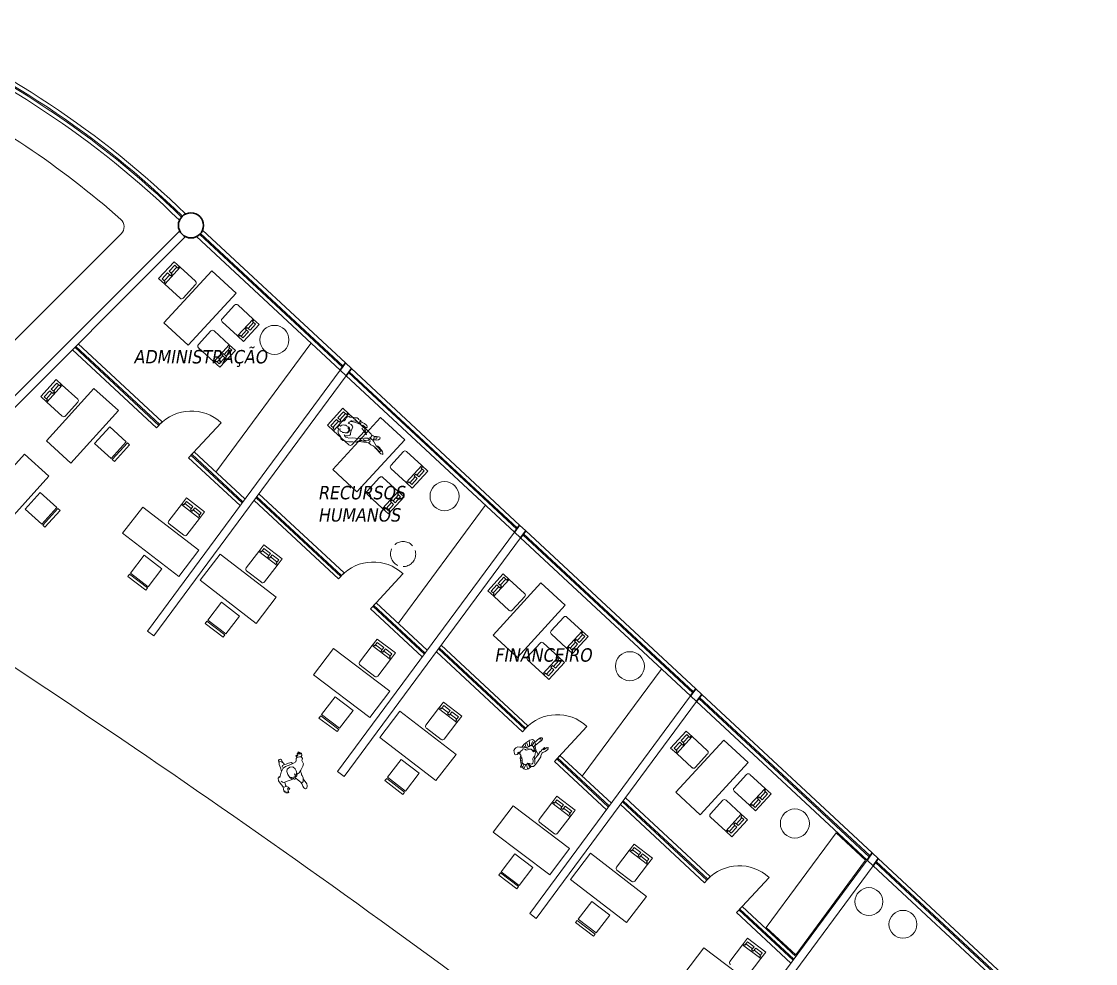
# Model space of a CAD drawing. Header units: millimetres. Extents: x 262 to 370, y -104 to 114.
# Drawn here: x 324.54 to 344.19, y -14.03 to 3.19 of the extents above; entities that cross this region are included whole.
import ezdxf

# ---------------------------------------------------------------- set-up
doc = ezdxf.new("R2010")
doc.units = ezdxf.units.MM
doc.header["$LTSCALE"] = 0.1
doc.linetypes.add('ACAD_ISO02W100', pattern=[15, 12, -3])
doc.layers.get('0').update_dxf_attribs({"lineweight": 9})
for name, color, linetype, lineweight in [('detalles', 2, 'Continuous', 9), ('mobiliario', 3, 'Continuous', 13), ('muros', 4, 'Continuous', 30), ('PROYECCIONES', 7, 'ACAD_ISO02W100', 5)]:
    doc.layers.add(name, color=color, linetype=linetype, lineweight=lineweight)
doc.styles.get("Standard").update_dxf_attribs({"font": 'tahoma.ttf', "oblique": 10, "height": 0.35})

# ---------------------------------------------------------------- blocks, each defined once
blk = doc.blocks.new('personasp13')
for points in [[(0.082, -0.064), (0.128, -0.056), (0.175, -0.025), (0.238, 0.027), (0.266, 0.061), (0.269, 0.126), (0.29, 0.154), (0.286, 0.197), (0.307, 0.212), (0.319, 0.25), (0.312, 0.257), (0.298, 0.239), (0.302, 0.275), (0.293, 0.282), (0.283, 0.251), (0.281, 0.293), (0.271, 0.298), (0.264, 0.257), (0.26, 0.286), (0.25, 0.286), (0.242, 0.246), (0.23, 0.243), (0.218, 0.257), (0.207, 0.253), (0.211, 0.234), (0.231, 0.21), (0.207, 0.215), (0.19, 0.203), (0.175, 0.176), (0.156, 0.155), (0.111, 0.147), (0.051, 0.147), (-0.048, 0.155), (-0.103, 0.148), (-0.168, 0.097), (-0.23, 0.022), (-0.226, 0.035), (-0.264, 0.023), (-0.278, -0.026), (-0.261, -0.104), (-0.247, -0.164), (-0.264, -0.21), (-0.273, -0.253), (-0.261, -0.263), (-0.255, -0.241), (-0.252, -0.277), (-0.24, -0.28), (-0.238, -0.268), (-0.235, -0.294), (-0.221, -0.297), (-0.216, -0.275), (-0.211, -0.299), (-0.201, -0.299), (-0.192, -0.224), (-0.182, -0.234), (-0.165, -0.255), (-0.153, -0.246), (-0.168, -0.203), (-0.197, -0.174), (-0.195, -0.155), (-0.187, -0.097), (-0.139, -0.097), (-0.079, -0.107), (-0.009, -0.113)], [(-0.05, 0.197), (-0.06, 0.236), (-0.079, 0.267), (-0.099, 0.291), (-0.125, 0.275), (-0.141, 0.238), (-0.144, 0.178), (-0.154, 0.111)], [(-0.065, 0.25), (-0.063, 0.299), (-0.074, 0.32), (-0.098, 0.325), (-0.12, 0.31), (-0.13, 0.274)], [(0.096, 0.15), (0.074, 0.176), (0.027, 0.19), (-0.019, 0.191), (-0.053, 0.197), (-0.091, 0.197), (-0.111, 0.171)], [(0.231, 0.209), (0.259, 0.207), (0.284, 0.197)], [(-0.249, -0.159), (-0.231, -0.172), (-0.202, -0.174)], [(-0.185, -0.097), (-0.214, -0.09), (-0.237, -0.054)], [(0.082, -0.041), (0.067, -0.063), (0.051, -0.064), (0.043, -0.056), (0.041, -0.036), (0.038, -0.064), (0.029, -0.083), (0.014, -0.088), (-0.005, -0.083), (-0.033, -0.075), (-0.057, -0.064), (-0.067, -0.045)], [(0.024, -0.121), (0.031, -0.123), (0.048, -0.16), (0.067, -0.203), (0.087, -0.225), (0.103, -0.239), (0.123, -0.231), (0.135, -0.201), (0.154, -0.169), (0.158, -0.121), (0.152, -0.105), (0.154, -0.09), (0.161, -0.037)], [(0.147, -0.186), (0.166, -0.296), (0.158, -0.335), (0.134, -0.368), (0.103, -0.368), (0.087, -0.339), (0.082, -0.304), (0.084, -0.267), (0.077, -0.222)]]:
    blk.add_lwpolyline(points)
blk.add_lwpolyline([(0.01, -0.127), (0.019, -0.118), (0.024, -0.102), (0.062, -0.086), (0.084, -0.045), (0.092, -0.001), (0.092, 0.04), (0.069, 0.091), (0.019, 0.11), (-0.043, 0.098), (-0.066, 0.065), (-0.074, 0.006), (-0.067, -0.059), (-0.049, -0.092), (-0.02, -0.099), (-0.009, -0.103), (-0.001, -0.12)], close=True)
blk = doc.blocks.new('personasp26')
at = {"color": 0, "linetype": 'ByBlock'}
for p, q in [((0.203, 0.214), (0.195, 0.204)), ((0.195, 0.204), (0.196, 0.186)), ((0.042, 0.028), (0.05, 0.005)), ((0.196, 0.186), (0.205, 0.173)), ((0.053, -0.018), (0.048, -0.041)), ((0.301, -0.092), (0.293, -0.1)), ((0.293, -0.1), (0.293, -0.11)), ((0.293, -0.11), (0.303, -0.119)), ((0.303, -0.119), (0.313, -0.121)), ((0.365, -0.103), (0.344, -0.101)), ((0.378, -0.108), (0.365, -0.103)), ((0.391, -0.106), (0.378, -0.108)), ((0.404, -0.106), (0.391, -0.106))]:
    blk.add_line(p, q, dxfattribs=at)
for points in [[(-0.141, 0.028), (-0.137, 0.072), (-0.124, 0.101), (-0.105, 0.126), (-0.088, 0.131), (-0.082, 0.131), (-0.065, 0.16), (-0.059, 0.204), (-0.041, 0.224), (-0.034, 0.224), (-0.02, 0.231), (-0.005, 0.227), (0.047, 0.24), (0.088, 0.24), (0.131, 0.249), (0.155, 0.24), (0.159, 0.231), (0.205, 0.221), (0.213, 0.209), (0.241, 0.196), (0.285, 0.19), (0.34, 0.165), (0.337, 0.159), (0.347, 0.152), (0.349, 0.144), (0.354, 0.134), (0.347, 0.129), (0.34, 0.129), (0.339, 0.123), (0.265, 0.149), (0.26, 0.144), (0.295, 0.119), (0.286, 0.116), (0.252, 0.136), (0.227, 0.145), (0.221, 0.165), (0.211, 0.173), (0.208, 0.167), (0.149, 0.18), (0.123, 0.183), (0.049, 0.17), (0.033, 0.163), (0.031, 0.152), (0.021, 0.155), (0.015, 0.131), (0.003, 0.134), (0.003, 0.114), (-0.003, 0.103)], [(0.005, 0.111), (0.054, 0.103), (0.088, 0.083), (0.098, 0.067), (0.092, 0.039), (0.087, -0.007), (0.092, -0.051), (0.097, -0.074), (0.09, -0.093), (0.08, -0.101), (0.052, -0.116), (0.025, -0.121), (0.003, -0.124)], [(0.026, -0.062), (0.039, -0.051), (0.043, -0.029), (0.044, -0.002), (0.029, 0.021), (0.015, 0.026), (0.021, 0.028), (0.025, 0.039), (0.015, 0.047)], [(0.033, 0.154), (0.074, 0.16), (0.129, 0.163), (0.188, 0.152), (0.223, 0.149)], [(0.299, 0.123), (0.36, 0.088), (0.416, 0.06), (0.457, 0.036), (0.476, 0.011), (0.466, -0.018), (0.452, -0.029), (0.466, -0.067), (0.475, -0.092), (0.47, -0.111), (0.455, -0.128), (0.414, -0.133), (0.37, -0.139), (0.286, -0.152), (0.265, -0.162)], [(0.265, 0.095), (0.38, -0.002), (0.331, 0.08)], [(0.517, -0.054), (0.529, -0.039), (0.529, -0.025), (0.525, 0), (0.509, 0.018), (0.481, 0.023), (0.471, 0.021)], [(0.532, -0.033), (0.556, -0.028), (0.574, -0.016), (0.581, -0.005), (0.581, 0.008), (0.565, 0.015), (0.537, 0.008), (0.524, 0.003)], [(0.525, 0.01), (0.563, 0.023), (0.601, 0.031), (0.624, 0.029), (0.635, 0.02), (0.633, 0.003), (0.619, -0.025), (0.581, -0.044), (0.532, -0.047)], [(-0.013, -0.108), (-0.003, -0.116), (0, -0.134), (0.011, -0.134), (0.026, -0.149), (0.052, -0.146), (0.088, -0.149), (0.157, -0.124), (0.205, -0.113), (0.25, -0.11), (0.298, -0.085), (0.316, -0.087), (0.36, -0.07), (0.422, -0.052), (0.43, -0.057), (0.439, -0.057), (0.44, -0.065), (0.45, -0.07), (0.439, -0.083), (0.444, -0.09), (0.404, -0.106), (0.401, -0.116), (0.368, -0.124), (0.34, -0.124), (0.326, -0.121), (0.316, -0.126), (0.304, -0.136), (0.26, -0.154), (0.242, -0.177), (0.177, -0.195), (0.108, -0.211), (0.049, -0.222), (0.02, -0.214), (-0.007, -0.221), (-0.049, -0.204), (-0.057, -0.173), (-0.085, -0.15), (-0.111, -0.133), (-0.129, -0.106), (-0.142, -0.069), (-0.142, -0.046)], [(0.455, -0.031), (0.47, -0.038), (0.493, -0.051), (0.516, -0.061), (0.538, -0.075), (0.57, -0.111), (0.607, -0.144), (0.643, -0.157), (0.707, -0.196), (0.714, -0.211), (0.707, -0.221), (0.689, -0.222), (0.653, -0.206), (0.624, -0.188), (0.592, -0.172), (0.556, -0.155), (0.509, -0.15), (0.486, -0.142), (0.458, -0.128)], [(0.614, -0.142), (0.64, -0.141), (0.671, -0.152), (0.702, -0.177), (0.723, -0.19), (0.75, -0.214), (0.764, -0.236), (0.766, -0.257), (0.753, -0.26), (0.728, -0.255), (0.697, -0.24), (0.676, -0.229), (0.653, -0.213), (0.612, -0.191), (0.597, -0.185), (0.591, -0.173)]]:
    blk.add_lwpolyline(points, dxfattribs=at)
blk.add_lwpolyline([(0.072, -0.002), (0.062, 0.005), (0.051, 0.01), (0.046, 0.031), (0.029, 0.046), (-0.015, 0.056), (-0.034, 0.062), (-0.057, 0.059), (-0.085, 0.057), (-0.106, 0.042), (-0.116, 0.028), (-0.118, 0.011), (-0.121, 0.023), (-0.137, 0.026), (-0.151, 0.018), (-0.162, -0.002), (-0.162, -0.02), (-0.157, -0.033), (-0.142, -0.041), (-0.123, -0.043), (-0.115, -0.033), (-0.115, -0.049), (-0.101, -0.065), (-0.083, -0.075), (-0.065, -0.075), (-0.051, -0.08), (-0.025, -0.075), (-0.005, -0.074), (0.021, -0.069), (0.036, -0.061), (0.051, -0.044), (0.054, -0.023), (0.061, -0.019), (0.072, -0.007)], close=True, dxfattribs=at)
blk = doc.blocks.new('personasp21')
at = {"color": 0, "linetype": 'ByBlock'}
for p, q in [((0.065, 0.137), (0.079, 0.203)), ((-0.177, 0.013), (-0.199, 0.016)), ((-0.161, 0.038), (-0.179, 0.044)), ((-0.162, 0.068), (-0.165, 0.071)), ((0.004, 0.167), (0.011, 0.189)), ((0.02, 0.148), (0.048, 0.196)), ((0.086, 0.133), (0.138, 0.196)), ((0.121, 0.127), (0.183, 0.167)), ((0.127, 0.035), (0.155, 0.052)), ((0.134, 0.107), (0.199, 0.136)), ((0.138, 0.069), (0.182, 0.089)), ((-0.199, -0.069), (-0.237, -0.097)), ((-0.172, -0.093), (-0.236, -0.13)), ((-0.208, -0.042), (-0.232, -0.045)), ((-0.199, -0.02), (-0.213, -0.01)), ((-0.158, -0.104), (-0.188, -0.171)), ((-0.131, -0.106), (-0.14, -0.175)), ((0.014, -0.12), (0.018, -0.107)), ((0.018, -0.107), (0.03, -0.096)), ((0.03, -0.096), (0.035, -0.092))]:
    blk.add_line(p, q, dxfattribs=at)
for points in [[(0.044, 0.095), (0.023, 0.138), (-0.017, 0.189), (-0.062, 0.222), (-0.09, 0.25), (-0.13, 0.254), (-0.157, 0.257), (-0.189, 0.24), (-0.198, 0.219), (-0.213, 0.185), (-0.216, 0.171), (-0.206, 0.157), (-0.188, 0.145), (-0.154, 0.147), (-0.124, 0.145), (-0.12, 0.152), (-0.134, 0.162), (-0.16, 0.169), (-0.167, 0.164)], [(-0.027, 0.199), (0.025, 0.215), (0.071, 0.222), (0.162, 0.213), (0.205, 0.191), (0.219, 0.162), (0.207, 0.131), (0.195, 0.095), (0.171, 0.068), (0.151, 0.037), (0.13, -0.011)], [(-0.138, 0.096), (-0.178, 0.066), (-0.198, 0.027), (-0.227, -0.015), (-0.251, -0.076), (-0.247, -0.139), (-0.227, -0.168), (-0.178, -0.19), (-0.123, -0.183), (-0.112, -0.175)], [(0.111, -0.089), (0.124, -0.073), (0.128, -0.049), (0.127, -0.015), (0.117, 0.02), (0.128, 0.059), (0.135, 0.083), (0.127, 0.116), (0.107, 0.127), (0.078, 0.128), (0.02, 0.141)], [(0.083, 0.043), (0.087, 0.035), (0.106, 0.025), (0.106, 0.02), (0.09, 0.014), (0.088, 0.006)], [(0.212, 0.13), (0.24, 0.127), (0.274, 0.131), (0.305, 0.134), (0.335, 0.13), (0.357, 0.114), (0.364, 0.097), (0.354, 0.086), (0.327, 0.076), (0.289, 0.079), (0.263, 0.082), (0.226, 0.081), (0.178, 0.075)], [(0.289, 0.13), (0.313, 0.124), (0.332, 0.11), (0.33, 0.097), (0.319, 0.085), (0.299, 0.082), (0.271, 0.083)], [(-0.246, -0.052), (-0.271, -0.066), (-0.275, -0.076), (-0.27, -0.083), (-0.253, -0.09)], [(-0.113, -0.121), (-0.119, -0.144), (-0.117, -0.165), (-0.107, -0.187), (-0.082, -0.21), (-0.027, -0.204), (0.052, -0.178), (0.134, -0.151), (0.147, -0.135), (0.185, -0.113), (0.188, -0.106), (0.21, -0.108), (0.255, -0.123), (0.316, -0.125), (0.32, -0.117), (0.33, -0.116), (0.329, -0.107), (0.339, -0.107), (0.34, -0.097), (0.333, -0.094), (0.33, -0.084), (0.253, -0.079), (0.255, -0.073), (0.277, -0.068), (0.295, -0.065), (0.291, -0.058), (0.257, -0.058), (0.217, -0.059), (0.206, -0.072), (0.189, -0.072), (0.182, -0.062), (0.119, -0.092), (0.051, -0.107), (0.014, -0.121), (0.004, -0.139), (-0.016, -0.162), (-0.033, -0.175)]]:
    blk.add_lwpolyline(points, dxfattribs=at)
blk.add_lwpolyline([(0.104, 0.002), (0.1, 0.002), (0.082, 0.006), (0.079, 0.014), (0.083, 0.033), (0.082, 0.05), (0.075, 0.068), (0.065, 0.078), (0.045, 0.095), (0.014, 0.099), (-0.004, 0.109), (-0.009, 0.128), (-0.031, 0.158), (-0.041, 0.164), (-0.062, 0.152), (-0.079, 0.152), (-0.093, 0.157), (-0.121, 0.14), (-0.14, 0.121), (-0.14, 0.099), (-0.147, 0.079), (-0.158, 0.066), (-0.155, 0.047), (-0.162, 0.024), (-0.177, 0.01), (-0.196, -0.02), (-0.203, -0.045), (-0.188, -0.079), (-0.153, -0.103), (-0.127, -0.101), (-0.105, -0.12), (-0.099, -0.138), (-0.081, -0.155), (-0.055, -0.152), (-0.037, -0.138), (-0.023, -0.123), (-0.009, -0.099), (-0.001, -0.083), (0.021, -0.076), (0.048, -0.075), (0.063, -0.065), (0.078, -0.051), (0.086, -0.037), (0.099, -0.031), (0.107, -0.01), (0.107, 0.006)], close=True, dxfattribs=at)

msp = doc.modelspace()

# ---------------------------------------------------------------- linework, layer by layer
at = {"layer": 'detalles', "ltscale": 0.5}
for p, q in [((322.978, -5.093), (327.427, -0.644)), ((323.1, -5.184), (327.534, -0.75))]:
    msp.add_line(p, q, dxfattribs=at)
at = {"layer": 'detalles'}
for p, q in [((327.747, -0.739), (330.372, -3.18)), ((327.856, -0.622), (330.468, -3.05)), ((325.581, -2.702), (327.115, -4.128)), ((325.475, -2.808), (327.013, -4.238)), ((330.372, -3.18), (326.847, -7.952)), ((330.483, -3.283), (326.967, -8.041)), ((330.483, -3.283), (333.561, -6.144)), ((330.578, -3.153), (333.656, -6.014)), ((327.013, -4.238), (327.115, -4.128)), ((327.599, -4.783), (327.701, -4.673)), ((327.701, -4.673), (328.631, -5.537)), ((327.599, -4.783), (328.541, -5.658)), ((328.887, -5.443), (330.443, -6.89)), ((328.797, -5.564), (330.341, -6.999)), ((333.561, -6.144), (330.326, -10.522)), ((333.671, -6.247), (330.446, -10.611)), ((333.671, -6.247), (336.782, -9.138)), ((333.767, -6.117), (336.878, -9.009)), ((330.341, -6.999), (330.443, -6.89)), ((330.927, -7.544), (331.029, -7.434)), ((331.029, -7.434), (331.965, -8.304)), ((330.927, -7.544), (331.875, -8.426)), ((326.847, -7.952), (326.967, -8.041)), ((332.222, -8.208), (333.807, -9.682)), ((332.132, -8.33), (333.705, -9.792)), ((336.782, -9.138), (333.841, -13.119)), ((336.988, -9.111), (340.106, -12.009)), ((336.893, -9.241), (333.961, -13.208)), ((336.893, -9.241), (340.01, -12.139)), ((333.705, -9.792), (333.807, -9.682)), ((334.291, -10.336), (334.393, -10.226)), ((334.291, -10.336), (335.243, -11.221)), ((334.393, -10.226), (335.333, -11.1)), ((330.326, -10.522), (330.446, -10.611)), ((335.501, -11.125), (337.037, -12.553)), ((335.59, -11.003), (337.14, -12.443)), ((340.01, -12.139), (337.363, -15.722)), ((340.217, -12.112), (344.19, -15.806)), ((340.121, -12.242), (337.484, -15.811)), ((340.121, -12.242), (344.093, -15.934)), ((337.037, -12.553), (337.14, -12.443)), ((333.841, -13.119), (333.961, -13.208)), ((337.623, -13.098), (337.726, -12.988)), ((337.623, -13.098), (338.618, -14.023)), ((337.726, -12.988), (338.708, -13.901))]:
    msp.add_line(p, q, dxfattribs=at)
at = {"layer": 'detalles', "ltscale": 0.1}
for radius, start, end in [(17.08, 45.7251, 67.2316), (16.92, 45.7285, 67.2291)]:
    msp.add_arc((315.622, -12.555), radius, start, end, dxfattribs=at)
at = {"layer": 'detalles'}
for centre, radius, start, end in [((327.65, -4.728), 0.8, 47.0917, 137.0917), ((218.8, -168.708), 191.79, 53.65649, 58.92698), ((330.978, -7.489), 0.8, 47.0917, 137.0917), ((334.342, -10.281), 0.8, 47.0917, 137.0917), ((337.838, -10.601), 0.04, 47.4559, 137.4559), ((337.674, -13.043), 0.8, 47.0917, 137.0917)]:
    msp.add_arc(centre, radius, start, end, dxfattribs=at)
at = {"layer": 'mobiliario'}
for p, q in [((322.499, -4.554), (326.367, -0.686)), ((327.804, -0.698), (330.413, -3.124)), ((327.819, -0.682), (330.427, -3.106)), ((327.052, -1.508), (327.336, -1.199)), ((327.447, -1.3), (327.163, -1.61)), ((327.245, -1.373), (327.346, -1.262)), ((327.3, -1.424), (327.245, -1.373)), ((327.281, -1.407), (327.383, -1.296)), ((327.447, -1.3), (327.336, -1.199)), ((327.402, -1.314), (327.346, -1.262)), ((327.402, -1.314), (327.429, -1.284)), ((327.727, -1.557), (327.447, -1.3)), ((327.163, -1.61), (327.052, -1.508)), ((327.116, -1.513), (327.217, -1.402)), ((327.172, -1.564), (327.116, -1.513)), ((327.172, -1.564), (327.145, -1.593)), ((327.153, -1.547), (327.254, -1.436)), ((327.273, -1.454), (327.217, -1.402)), ((327.3, -1.424), (327.273, -1.454)), ((327.273, -1.454), (327.3, -1.424)), ((327.163, -1.61), (327.443, -1.867)), ((327.499, -1.864), (327.729, -1.614)), ((328.442, -1.991), (328.212, -2.242)), ((328.779, -2.246), (328.499, -1.989)), ((328.215, -2.298), (328.495, -2.555)), ((328.495, -2.555), (328.779, -2.246)), ((328.889, -2.347), (328.605, -2.657)), ((328.789, -2.309), (328.687, -2.42)), ((328.825, -2.343), (328.724, -2.453)), ((328.77, -2.292), (328.797, -2.262)), ((328.77, -2.292), (328.825, -2.343)), ((328.779, -2.246), (328.889, -2.347)), ((328.009, -2.464), (327.779, -2.714)), ((328.345, -2.718), (328.065, -2.461)), ((328.54, -2.542), (328.513, -2.572)), ((328.54, -2.542), (328.595, -2.593)), ((328.66, -2.449), (328.559, -2.56)), ((328.697, -2.483), (328.595, -2.593)), ((328.641, -2.432), (328.668, -2.402)), ((328.668, -2.402), (328.641, -2.432)), ((328.641, -2.432), (328.697, -2.483)), ((328.668, -2.402), (328.724, -2.453)), ((325.536, -2.747), (327.072, -4.175)), ((328.061, -3.028), (328.345, -2.718)), ((329.836, -2.694), (328.1, -5.044)), ((328.336, -2.764), (328.363, -2.735)), ((328.345, -2.718), (328.456, -2.82)), ((328.495, -2.555), (328.605, -2.657)), ((325.52, -2.763), (327.057, -4.191)), ((327.781, -2.771), (328.061, -3.028)), ((328.226, -2.922), (328.125, -3.032)), ((328.456, -2.82), (328.172, -3.129)), ((328.207, -2.904), (328.234, -2.875)), ((328.234, -2.875), (328.207, -2.904)), ((328.207, -2.904), (328.263, -2.955)), ((328.234, -2.875), (328.29, -2.926)), ((328.355, -2.782), (328.253, -2.892)), ((328.392, -2.816), (328.29, -2.926)), ((328.336, -2.764), (328.392, -2.816)), ((328.061, -3.028), (328.172, -3.129)), ((328.106, -3.015), (328.079, -3.044)), ((328.106, -3.015), (328.162, -3.066)), ((328.263, -2.955), (328.162, -3.066)), ((330.524, -3.227), (333.602, -6.088)), ((330.537, -3.209), (333.615, -6.07)), ((324.897, -3.666), (325.179, -3.355)), ((325.29, -3.455), (325.008, -3.767)), ((325.088, -3.529), (325.189, -3.418)), ((325.145, -3.58), (325.088, -3.529)), ((325.126, -3.563), (325.226, -3.451)), ((325.29, -3.455), (325.179, -3.355)), ((325.245, -3.469), (325.189, -3.418)), ((325.245, -3.469), (325.272, -3.439)), ((325.572, -3.71), (325.29, -3.455)), ((325.008, -3.767), (324.897, -3.666)), ((324.961, -3.67), (325.062, -3.559)), ((325.017, -3.721), (324.961, -3.67)), ((325.017, -3.721), (324.99, -3.751)), ((324.998, -3.704), (325.099, -3.592)), ((325.118, -3.61), (325.062, -3.559)), ((325.118, -3.61), (325.145, -3.58)), ((325.145, -3.58), (325.118, -3.61)), ((325.008, -3.767), (325.29, -4.022)), ((325.347, -4.019), (325.575, -3.767)), ((330.139, -4.189), (330.423, -3.879)), ((330.533, -3.981), (330.423, -3.879)), ((330.203, -4.193), (330.304, -4.082)), ((330.24, -4.227), (330.341, -4.116)), ((330.533, -3.981), (330.249, -4.29)), ((330.36, -4.134), (330.304, -4.082)), ((330.331, -4.053), (330.433, -3.942)), ((330.387, -4.104), (330.331, -4.053)), ((330.387, -4.104), (330.36, -4.134)), ((330.36, -4.134), (330.387, -4.104)), ((330.368, -4.087), (330.47, -3.976)), ((330.488, -3.994), (330.433, -3.942)), ((330.488, -3.994), (330.516, -3.964)), ((330.813, -4.238), (330.533, -3.981)), ((327.599, -4.783), (328.195, -4.142)), ((330.249, -4.29), (330.139, -4.189)), ((330.259, -4.244), (330.203, -4.193)), ((330.259, -4.244), (330.232, -4.274)), ((330.249, -4.29), (330.529, -4.547)), ((330.586, -4.545), (330.816, -4.294)), ((331.529, -4.671), (331.299, -4.922)), ((331.865, -4.926), (331.585, -4.669)), ((327.643, -4.736), (328.579, -5.607)), ((327.658, -4.72), (328.593, -5.589)), ((331.301, -4.978), (331.581, -5.235)), ((331.581, -5.235), (331.865, -4.926)), ((331.976, -5.027), (331.692, -5.337)), ((331.728, -5.112), (331.755, -5.082)), ((331.755, -5.082), (331.728, -5.112)), ((331.755, -5.082), (331.811, -5.134)), ((331.875, -4.989), (331.774, -5.1)), ((331.912, -5.023), (331.811, -5.134)), ((331.856, -4.972), (331.883, -4.942)), ((331.856, -4.972), (331.912, -5.023)), ((331.865, -4.926), (331.976, -5.027)), ((331.095, -5.144), (330.865, -5.395)), ((331.432, -5.399), (331.152, -5.142)), ((331.581, -5.235), (331.692, -5.337)), ((331.626, -5.222), (331.599, -5.252)), ((331.626, -5.222), (331.682, -5.274)), ((331.747, -5.129), (331.645, -5.24)), ((331.784, -5.163), (331.682, -5.274)), ((331.728, -5.112), (331.784, -5.163)), ((328.848, -5.495), (330.399, -6.936)), ((330.868, -5.451), (331.148, -5.708)), ((331.148, -5.708), (331.432, -5.399)), ((331.542, -5.5), (331.258, -5.809)), ((331.442, -5.462), (331.34, -5.572)), ((331.478, -5.496), (331.377, -5.606)), ((331.423, -5.444), (331.45, -5.415)), ((331.423, -5.444), (331.478, -5.496)), ((331.432, -5.399), (331.542, -5.5)), ((327.468, -5.636), (327.237, -5.938)), ((327.468, -5.636), (327.56, -5.517)), ((327.802, -5.892), (327.468, -5.636)), ((327.515, -5.641), (327.483, -5.617)), ((327.515, -5.641), (327.561, -5.581)), ((327.531, -5.621), (327.65, -5.712)), ((327.56, -5.517), (327.893, -5.773)), ((327.561, -5.581), (327.68, -5.673)), ((327.634, -5.733), (327.68, -5.673)), ((327.666, -5.757), (327.712, -5.697)), ((327.712, -5.697), (327.831, -5.788)), ((328.835, -5.513), (330.384, -6.953)), ((331.193, -5.695), (331.166, -5.724)), ((331.193, -5.695), (331.248, -5.746)), ((331.313, -5.602), (331.212, -5.712)), ((331.35, -5.636), (331.248, -5.746)), ((331.294, -5.584), (331.321, -5.555)), ((331.321, -5.555), (331.294, -5.584)), ((331.294, -5.584), (331.35, -5.636)), ((331.321, -5.555), (331.377, -5.606)), ((333.024, -5.658), (331.434, -7.811)), ((327.57, -6.193), (327.802, -5.892)), ((327.666, -5.757), (327.634, -5.733)), ((327.634, -5.733), (327.666, -5.757)), ((327.681, -5.737), (327.8, -5.828)), ((327.785, -5.848), (327.831, -5.788)), ((327.785, -5.848), (327.816, -5.873)), ((327.802, -5.892), (327.893, -5.773)), ((331.148, -5.708), (331.258, -5.809)), ((327.244, -5.994), (327.514, -6.201)), ((333.713, -6.191), (336.823, -9.082)), ((333.726, -6.173), (336.836, -9.064)), ((328.885, -6.496), (328.977, -6.377)), ((328.932, -6.501), (328.9, -6.477)), ((328.932, -6.501), (328.978, -6.441)), ((328.947, -6.481), (329.066, -6.572)), ((328.977, -6.377), (329.31, -6.633)), ((328.978, -6.441), (329.097, -6.532)), ((328.885, -6.496), (328.654, -6.797)), ((329.218, -6.752), (328.885, -6.496)), ((329.051, -6.592), (329.097, -6.532)), ((329.051, -6.592), (329.082, -6.617)), ((329.082, -6.617), (329.051, -6.592)), ((329.082, -6.617), (329.129, -6.557)), ((329.098, -6.596), (329.217, -6.688)), ((329.129, -6.557), (329.248, -6.648)), ((329.201, -6.708), (329.248, -6.648)), ((329.218, -6.752), (329.31, -6.633)), ((328.661, -6.853), (328.931, -7.06)), ((328.987, -7.053), (329.218, -6.752)), ((329.201, -6.708), (329.233, -6.732)), ((331.029, -7.434), (331.522, -6.903)), ((333.072, -7.215), (333.356, -6.906)), ((333.467, -7.007), (333.183, -7.317)), ((333.265, -7.08), (333.366, -6.969)), ((333.302, -7.113), (333.403, -7.003)), ((333.467, -7.007), (333.356, -6.906)), ((333.422, -7.02), (333.366, -6.969)), ((333.422, -7.02), (333.449, -6.991)), ((333.747, -7.264), (333.467, -7.007)), ((333.183, -7.317), (333.072, -7.215)), ((333.136, -7.22), (333.238, -7.109)), ((333.192, -7.271), (333.136, -7.22)), ((333.173, -7.253), (333.275, -7.143)), ((333.294, -7.16), (333.238, -7.109)), ((333.321, -7.131), (333.265, -7.08)), ((333.294, -7.16), (333.321, -7.131)), ((333.321, -7.131), (333.294, -7.16)), ((333.192, -7.271), (333.165, -7.3)), ((333.183, -7.317), (333.463, -7.574)), ((333.519, -7.571), (333.749, -7.321)), ((330.97, -7.497), (331.913, -8.374)), ((330.985, -7.481), (331.926, -8.356)), ((334.462, -7.698), (334.233, -7.948)), ((334.799, -7.953), (334.519, -7.696)), ((334.235, -8.005), (334.515, -8.262)), ((334.515, -8.262), (334.799, -7.953)), ((334.909, -8.054), (334.625, -8.363)), ((334.809, -8.016), (334.707, -8.126)), ((334.846, -8.05), (334.744, -8.16)), ((334.79, -7.998), (334.817, -7.969)), ((334.79, -7.998), (334.846, -8.05)), ((334.799, -7.953), (334.909, -8.054)), ((330.957, -8.218), (330.728, -8.521)), ((330.957, -8.218), (331.047, -8.099)), ((331.292, -8.472), (330.957, -8.218)), ((331.004, -8.223), (330.972, -8.199)), ((331.004, -8.223), (331.049, -8.163)), ((331.019, -8.203), (331.139, -8.293)), ((331.047, -8.099), (331.382, -8.352)), ((331.049, -8.163), (331.169, -8.253)), ((334.029, -8.171), (333.799, -8.421)), ((334.365, -8.425), (334.085, -8.168)), ((334.56, -8.249), (334.533, -8.278)), ((334.56, -8.249), (334.616, -8.3)), ((334.68, -8.156), (334.579, -8.266)), ((334.717, -8.19), (334.616, -8.3)), ((334.688, -8.109), (334.661, -8.138)), ((334.661, -8.138), (334.688, -8.109)), ((334.661, -8.138), (334.717, -8.19)), ((334.688, -8.109), (334.744, -8.16)), ((331.123, -8.314), (331.169, -8.253)), ((331.155, -8.338), (331.123, -8.314)), ((331.123, -8.314), (331.155, -8.338)), ((331.155, -8.338), (331.201, -8.277)), ((331.171, -8.317), (331.29, -8.408)), ((331.201, -8.277), (331.32, -8.368)), ((331.275, -8.428), (331.32, -8.368)), ((331.275, -8.428), (331.307, -8.452)), ((331.292, -8.472), (331.382, -8.352)), ((332.171, -8.278), (333.749, -9.745)), ((332.184, -8.26), (333.764, -9.729)), ((334.081, -8.735), (334.365, -8.425)), ((334.356, -8.471), (334.383, -8.442)), ((334.365, -8.425), (334.476, -8.527)), ((334.515, -8.262), (334.625, -8.363)), ((330.736, -8.577), (331.007, -8.783)), ((331.063, -8.775), (331.292, -8.472)), ((333.801, -8.478), (334.081, -8.735)), ((334.247, -8.628), (334.145, -8.739)), ((334.476, -8.527), (334.192, -8.836)), ((334.255, -8.582), (334.228, -8.611)), ((334.228, -8.611), (334.255, -8.582)), ((334.228, -8.611), (334.283, -8.662)), ((334.255, -8.582), (334.31, -8.633)), ((334.375, -8.488), (334.274, -8.599)), ((334.412, -8.522), (334.31, -8.633)), ((334.356, -8.471), (334.412, -8.522)), ((334.081, -8.735), (334.192, -8.836)), ((334.126, -8.721), (334.099, -8.751)), ((334.126, -8.721), (334.182, -8.773)), ((334.283, -8.662), (334.182, -8.773)), ((336.246, -8.652), (334.802, -10.606)), ((336.934, -9.185), (340.052, -12.083)), ((336.947, -9.167), (340.065, -12.065)), ((332.173, -9.371), (331.942, -9.672)), ((332.173, -9.371), (332.264, -9.252)), ((332.506, -9.626), (332.173, -9.371)), ((332.219, -9.376), (332.188, -9.351)), ((332.219, -9.376), (332.266, -9.316)), ((332.235, -9.355), (332.354, -9.447)), ((332.264, -9.252), (332.597, -9.507)), ((332.266, -9.316), (332.385, -9.407)), ((332.338, -9.467), (332.385, -9.407)), ((332.275, -9.928), (332.506, -9.626)), ((332.338, -9.467), (332.37, -9.491)), ((332.37, -9.491), (332.338, -9.467)), ((332.37, -9.491), (332.416, -9.431)), ((332.386, -9.471), (332.505, -9.562)), ((332.416, -9.431), (332.535, -9.523)), ((332.489, -9.583), (332.535, -9.523)), ((332.489, -9.583), (332.521, -9.607)), ((332.506, -9.626), (332.597, -9.507)), ((331.949, -9.728), (332.219, -9.935)), ((334.291, -10.336), (334.887, -9.695)), ((336.418, -10.091), (336.702, -9.782)), ((336.813, -9.883), (336.702, -9.782)), ((336.482, -10.096), (336.584, -9.985)), ((336.519, -10.129), (336.621, -10.019)), ((336.813, -9.883), (336.529, -10.193)), ((336.64, -10.036), (336.584, -9.985)), ((336.611, -9.956), (336.712, -9.845)), ((336.667, -10.007), (336.611, -9.956)), ((336.667, -10.007), (336.64, -10.036)), ((336.64, -10.036), (336.667, -10.007)), ((336.648, -9.989), (336.749, -9.879)), ((336.768, -9.896), (336.712, -9.845)), ((336.768, -9.896), (336.795, -9.867)), ((337.093, -10.14), (336.813, -9.883)), ((336.529, -10.193), (336.418, -10.091)), ((336.538, -10.147), (336.482, -10.096)), ((336.538, -10.147), (336.511, -10.176)), ((336.529, -10.193), (336.809, -10.45)), ((336.865, -10.447), (337.095, -10.197)), ((334.335, -10.289), (335.278, -11.166)), ((334.35, -10.273), (335.291, -11.148)), ((337.808, -10.574), (337.579, -10.825)), ((338.145, -10.829), (337.865, -10.572)), ((334.245, -11.093), (334.335, -10.974)), ((334.335, -10.974), (334.67, -11.227)), ((337.581, -10.881), (337.861, -11.138)), ((337.861, -11.138), (338.145, -10.829)), ((338.255, -10.93), (337.972, -11.24)), ((338.007, -11.015), (338.034, -10.985)), ((338.034, -10.985), (338.007, -11.015)), ((338.034, -10.985), (338.09, -11.036)), ((338.155, -10.892), (338.053, -11.002)), ((338.192, -10.926), (338.09, -11.036)), ((338.136, -10.875), (338.163, -10.845)), ((338.136, -10.875), (338.192, -10.926)), ((338.145, -10.829), (338.255, -10.93)), ((334.245, -11.093), (334.015, -11.396)), ((334.58, -11.347), (334.245, -11.093)), ((334.291, -11.098), (334.259, -11.074)), ((334.291, -11.098), (334.337, -11.038)), ((334.307, -11.077), (334.426, -11.168)), ((334.337, -11.038), (334.457, -11.128)), ((334.411, -11.189), (334.457, -11.128)), ((334.443, -11.213), (334.411, -11.189)), ((334.411, -11.189), (334.443, -11.213)), ((334.443, -11.213), (334.488, -11.152)), ((334.458, -11.192), (334.578, -11.283)), ((334.488, -11.152), (334.608, -11.243)), ((335.539, -11.073), (337.081, -12.506)), ((335.552, -11.055), (337.096, -12.49)), ((337.375, -11.047), (337.145, -11.297)), ((337.711, -11.301), (337.431, -11.044)), ((337.861, -11.138), (337.972, -11.24)), ((337.906, -11.125), (337.879, -11.155)), ((337.906, -11.125), (337.962, -11.176)), ((338.026, -11.032), (337.925, -11.142)), ((338.063, -11.066), (337.962, -11.176)), ((338.007, -11.015), (338.063, -11.066)), ((334.35, -11.65), (334.58, -11.347)), ((334.562, -11.303), (334.608, -11.243)), ((334.562, -11.303), (334.594, -11.327)), ((334.58, -11.347), (334.67, -11.227)), ((337.147, -11.354), (337.427, -11.611)), ((337.427, -11.611), (337.711, -11.301)), ((337.721, -11.365), (337.62, -11.475)), ((337.702, -11.347), (337.729, -11.318)), ((337.702, -11.347), (337.758, -11.398)), ((337.711, -11.301), (337.822, -11.403)), ((334.023, -11.452), (334.294, -11.657)), ((337.593, -11.505), (337.491, -11.615)), ((337.629, -11.538), (337.528, -11.649)), ((337.822, -11.403), (337.538, -11.712)), ((337.574, -11.487), (337.601, -11.458)), ((337.601, -11.458), (337.574, -11.487)), ((337.574, -11.487), (337.629, -11.538)), ((337.601, -11.458), (337.656, -11.509)), ((337.758, -11.398), (337.656, -11.509)), ((337.427, -11.611), (337.538, -11.712)), ((337.472, -11.598), (337.445, -11.627)), ((337.472, -11.598), (337.528, -11.649)), ((339.445, -11.641), (338.167, -13.371)), ((339.445, -11.641), (339.984, -12.141)), ((335.659, -11.966), (335.428, -12.268)), ((335.659, -11.966), (335.751, -11.847)), ((335.993, -12.222), (335.659, -11.966)), ((335.706, -11.971), (335.674, -11.947)), ((335.706, -11.971), (335.752, -11.911)), ((335.722, -11.951), (335.841, -12.042)), ((335.751, -11.847), (336.084, -12.103)), ((335.752, -11.911), (335.871, -12.003)), ((335.825, -12.063), (335.871, -12.003)), ((335.857, -12.087), (335.825, -12.063)), ((335.825, -12.063), (335.857, -12.087)), ((335.857, -12.087), (335.903, -12.027)), ((335.872, -12.067), (335.991, -12.158)), ((335.903, -12.027), (336.022, -12.118)), ((335.976, -12.178), (336.022, -12.118)), ((335.976, -12.178), (336.007, -12.203)), ((335.993, -12.222), (336.084, -12.103)), ((339.984, -12.141), (338.705, -13.871)), ((340.176, -12.166), (344.15, -15.859)), ((335.435, -12.324), (335.705, -12.531)), ((335.761, -12.523), (335.993, -12.222)), ((340.163, -12.184), (344.136, -15.877)), ((337.726, -12.988), (338.219, -12.457)), ((337.667, -13.051), (338.657, -13.971)), ((337.682, -13.035), (338.67, -13.953)), ((338.167, -13.371), (338.705, -13.871)), ((337.731, -13.689), (337.502, -13.992)), ((337.731, -13.689), (337.822, -13.569)), ((338.066, -13.942), (337.731, -13.689)), ((337.778, -13.694), (337.746, -13.669)), ((337.778, -13.694), (337.823, -13.633)), ((337.793, -13.673), (337.913, -13.764)), ((337.822, -13.569), (338.157, -13.823)), ((337.823, -13.633), (337.943, -13.724)), ((337.897, -13.784), (337.943, -13.724)), ((337.929, -13.808), (337.975, -13.748)), ((337.975, -13.748), (338.095, -13.838)), ((337.837, -14.245), (338.066, -13.942)), ((337.929, -13.808), (337.897, -13.784)), ((337.897, -13.784), (337.929, -13.808)), ((337.945, -13.788), (338.064, -13.878)), ((338.049, -13.899), (338.095, -13.838)), ((338.049, -13.899), (338.081, -13.923)), ((338.066, -13.942), (338.157, -13.823))]:
    msp.add_line(p, q, dxfattribs=at)
for points in [[(328.025, -1.365), (328.469, -1.773), (327.593, -2.727), (327.149, -2.319)], [(325.868, -3.515), (326.316, -3.92), (325.448, -4.88), (325, -4.476)], [(331.111, -4.045), (331.556, -4.453), (330.68, -5.407), (330.236, -4.999)], [(326.157, -4.217), (326.461, -4.492), (326.185, -4.798), (325.881, -4.523)], [(326.481, -4.509), (326.519, -4.544), (326.243, -4.85), (326.204, -4.815)], [(324.599, -4.716), (325.046, -5.121), (324.178, -6.081), (323.73, -5.677)], [(324.888, -5.418), (325.192, -5.692), (324.915, -5.999), (324.611, -5.724)], [(327.788, -6.473), (327.421, -6.952), (326.394, -6.163), (326.761, -5.685)], [(325.211, -5.71), (325.25, -5.745), (324.973, -6.051), (324.934, -6.016)], [(327.112, -6.817), (326.862, -7.142), (326.535, -6.891), (326.785, -6.566)], [(329.205, -7.333), (328.837, -7.811), (327.811, -7.023), (328.178, -6.544)], [(326.847, -7.163), (326.815, -7.204), (326.488, -6.953), (326.519, -6.912)], [(334.045, -7.072), (334.489, -7.48), (333.614, -8.433), (333.169, -8.025)], [(328.529, -7.677), (328.279, -8.002), (327.952, -7.751), (328.202, -7.426)], [(328.263, -8.023), (328.232, -8.064), (327.904, -7.813), (327.936, -7.771)], [(331.283, -9.053), (330.918, -9.534), (329.886, -8.753), (330.25, -8.272)], [(330.609, -9.402), (330.362, -9.729), (330.033, -9.48), (330.28, -9.153)], [(332.493, -10.208), (332.125, -10.686), (331.098, -9.898), (331.466, -9.419)], [(330.346, -9.75), (330.315, -9.791), (329.985, -9.542), (330.017, -9.501)], [(337.391, -9.948), (337.835, -10.356), (336.96, -11.31), (336.515, -10.901)], [(331.817, -10.552), (331.567, -10.877), (331.24, -10.626), (331.489, -10.301)], [(331.551, -10.898), (331.519, -10.939), (331.192, -10.687), (331.224, -10.646)], [(334.57, -11.928), (334.206, -12.409), (333.174, -11.628), (333.538, -11.147)], [(333.897, -12.277), (333.649, -12.604), (333.32, -12.355), (333.568, -12.028)], [(335.979, -12.803), (335.612, -13.282), (334.585, -12.493), (334.952, -12.015)], [(333.634, -12.625), (333.602, -12.666), (333.273, -12.417), (333.305, -12.375)], [(335.303, -13.148), (335.053, -13.473), (334.726, -13.221), (334.976, -12.896)], [(335.038, -13.493), (335.006, -13.534), (334.679, -13.283), (334.71, -13.242)], [(338.057, -14.524), (337.693, -15.005), (336.66, -14.223), (337.024, -13.742)]]:
    msp.add_lwpolyline(points, close=True, dxfattribs=at)
for centre, radius in [((329.17, -2.628), 0.266), ((332.282, -5.485), 0.266), ((335.673, -8.595), 0.266), ((338.691, -11.471), 0.266), ((340.044, -12.899), 0.255), ((340.667, -13.314), 0.255)]:
    msp.add_circle(centre, radius, dxfattribs=at)
for centre, radius, start, end in [((315.622, -12.555), 16.988, 45.7744, 67.2316), ((315.622, -12.555), 17.012, 45.7739, 67.2316), ((315.622, -12.555), 16.2, 48.4893, 63.9928), ((326.24, -0.559), 0.18, 315, 48.4893), ((327.7, -1.587), 0.04, 317.4559, 47.4559), ((327.47, -1.837), 0.04, 227.4559, 317.4559), ((328.472, -2.018), 0.04, 47.4559, 137.4559), ((328.242, -2.269), 0.04, 137.4559, 227.4559), ((328.038, -2.491), 0.04, 47.4559, 137.4559), ((327.808, -2.741), 0.04, 137.4559, 227.4559), ((325.545, -3.74), 0.04, 317.9005, 47.9005), ((325.317, -3.992), 0.04, 227.9005, 317.9005), ((330.786, -4.267), 0.04, 317.4559, 47.4559), ((330.556, -4.518), 0.04, 227.4559, 317.4559), ((331.558, -4.698), 0.04, 47.4559, 137.4559), ((331.329, -4.949), 0.04, 137.4559, 227.4559), ((331.125, -5.171), 0.04, 47.4559, 137.4559), ((330.895, -5.422), 0.04, 137.4559, 227.4559), ((327.269, -5.962), 0.04, 142.4915, 232.4915), ((327.538, -6.169), 0.04, 232.4915, 322.4915), ((328.686, -6.822), 0.04, 142.4915, 232.4915), ((328.955, -7.029), 0.04, 232.4915, 322.4915), ((333.72, -7.294), 0.04, 317.4559, 47.4559), ((333.49, -7.544), 0.04, 227.4559, 317.4559), ((334.492, -7.725), 0.04, 47.4559, 137.4559), ((334.262, -7.976), 0.04, 137.4559, 227.4559), ((334.058, -8.198), 0.04, 47.4559, 137.4559), ((333.828, -8.448), 0.04, 137.4559, 227.4559), ((330.76, -8.546), 0.04, 142.8968, 232.8968), ((331.031, -8.751), 0.04, 232.8968, 322.8968), ((331.973, -9.696), 0.04, 142.4915, 232.4915), ((332.243, -9.903), 0.04, 232.4915, 322.4915), ((337.066, -10.17), 0.04, 317.4559, 47.4559), ((336.836, -10.42), 0.04, 227.4559, 317.4559), ((337.608, -10.852), 0.04, 137.4559, 227.4559), ((337.404, -11.074), 0.04, 47.4559, 137.4559), ((337.174, -11.324), 0.04, 137.4559, 227.4559), ((334.047, -11.42), 0.04, 142.8968, 232.8968), ((334.319, -11.626), 0.04, 232.8968, 322.8968), ((335.46, -12.292), 0.04, 142.4915, 232.4915), ((335.729, -12.499), 0.04, 232.4915, 322.4915), ((337.534, -14.016), 0.04, 142.8968, 232.8968)]:
    msp.add_arc(centre, radius, start, end, dxfattribs=at)
at = {"layer": 'muros'}
for p, q in [((330.468, -3.05), (330.372, -3.18)), ((330.468, -3.05), (330.578, -3.153)), ((330.372, -3.18), (330.483, -3.283)), ((330.578, -3.153), (330.483, -3.283)), ((333.656, -6.014), (333.561, -6.144)), ((333.656, -6.014), (333.767, -6.117)), ((333.561, -6.144), (333.671, -6.247)), ((333.767, -6.117), (333.671, -6.247)), ((336.878, -9.009), (336.782, -9.138)), ((336.878, -9.009), (336.988, -9.111)), ((336.782, -9.138), (336.893, -9.241)), ((336.988, -9.111), (336.893, -9.241)), ((340.106, -12.009), (340.01, -12.139)), ((340.01, -12.139), (340.121, -12.242)), ((340.106, -12.009), (340.217, -12.112)), ((340.217, -12.112), (340.121, -12.242))]:
    msp.add_line(p, q, dxfattribs=at)
msp.add_circle((327.643, -0.534), 0.23, dxfattribs=at)
at = {"layer": 'PROYECCIONES', "ltscale": 0.3}
msp.add_circle((331.524, -6.544), 0.23, dxfattribs=at)

# ---------------------------------------------------------------- block references
at = {"layer": 'mobiliario', "ltscale": 0.3}
for name, p, rotation in [('personasp26', (330.49, -4.257), 343.4833167405384), ('personasp21', (333.846, -10.213), 37.43949377306095), ('personasp13', (329.485, -10.549), 25.44640891589144)]:
    msp.add_blockref(name, p, dxfattribs=dict(at, rotation=rotation))

# ---------------------------------------------------------------- texts
at = {"layer": 'detalles', "oblique": 10}
for s, p in [('ADMINISTRAÇÃO', (326.593, -3.058)), ('RECURSOS', (329.965, -5.543)), ('HUMANOS', (329.965, -5.95)), ('FINANCEIRO', (333.191, -8.512))]:
    msp.add_text(s, height=0.245, dxfattribs=at).set_placement(p)

doc.saveas('drawing.dxf')
